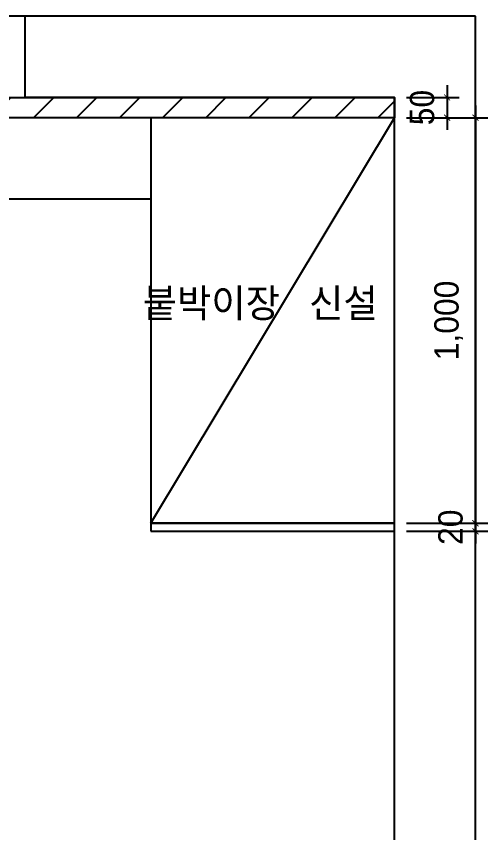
# Model space of a CAD drawing. Header units: inches. Extents: x 4000 to 56200, y 2703 to 36422.
# Drawn here: x 21065 to 22227, y 15692 to 17706 of the extents above; entities that cross this region are included whole.
import ezdxf

# ---------------------------------------------------------------- set-up
doc = ezdxf.new("R2010")
doc.units = ezdxf.units.IN
doc.header["$LTSCALE"] = 30
doc.header["$MEASUREMENT"] = 0
for name, color, linetype in [('0-ELC TEXT', 7, 'Continuous'), ('0-LINE', 7, 'Continuous'), ('03-WAL NEW', 3, 'Continuous'), ('06-C-천장', 4, 'Continuous'), ('06-FUR', 6, 'Continuous'), ('07-DIM', 5, 'Continuous'), ('도면층2', 2, 'Continuous'), ('도면층4', 4, 'Continuous')]:
    doc.layers.add(name, color=color, linetype=linetype)
doc.styles.add('HY 울릉도 L', font='')
doc.styles.get("Standard").update_dxf_attribs({"font": 'txt.shx', "bigfont": 'whgtxt.shx'})
doc.styles.get('HY 울릉도 L').set_extended_font_data('HY울릉도L')
doc.dimstyles.new('30-', dxfattribs={"dimscale": 30, "dimtxt": 2, "dimasz": 1, "dimexe": 1, "dimexo": 1, "dimgap": 1, "dimtad": 1, "dimdec": 0, "dimrnd": 0.05, "dimdsep": 46, "dimlunit": 6, "dimtxsty": 'HY 울릉도 L', "dimblk": 'ARCHTICK', "dimcen": 2.5, "dimdle": 1, "dimclrd": 133, "dimclre": 133, "dimclrt": 30, "dimadec": 0, "dimazin": 0, "dimtfac": 1, "dimtdec": 0, "dimtix": 1, "dimtmove": 2, "dimatfit": 3, "dimldrblk": 'ARCHTICK', "dimfxl": 1, "dimlwd": -1, "dimlwe": -1, "dimarcsym": 0})

# ---------------------------------------------------------------- blocks, each defined once
blk = doc.blocks.new('도남e편한108-1003')
at = {"layer": '도면층2'}
for p, q in [((25757.7, 36691.9), (24647.7, 36691.9)), ((24647.7, 36491.9), (24647.7, 36691.9)), ((25757.7, 31631.9), (25757.7, 36691.9)), ((25557.7, 36491.9), (24647.7, 36491.9)), ((25557.7, 31831.9), (25557.7, 36491.9))]:
    blk.add_line(p, q, dxfattribs=at)
at = {"layer": '도면층4'}
blk.add_lwpolyline([(22567.7, 36491.9), (24647.7, 36491.9), (24647.7, 36691.9), (22567.7, 36691.9)], close=True, dxfattribs=at)
blk = doc.blocks.new('_ARCHTICK')
at = {"color": 0, "linetype": 'ByBlock', "const_width": 0.075}
blk.add_lwpolyline([(-0.25, -0.25), (0.25, 0.25)], dxfattribs=at)
blk = doc.blocks.new('*D77')
at = {"layer": '07-DIM', "color": 133, "transparency": 16777216}
for p, q in [((22196.7, 17485.5), (22196.7, 16425.5)), ((22026.7, 17455.5), (22226.7, 17455.5)), ((22026.7, 16455.5), (22226.7, 16455.5))]:
    blk.add_line(p, q, dxfattribs=at)
at = {"layer": 'Defpoints', "color": 0, "transparency": 16777216}
for p in [(21996.7, 17455.5), (21996.7, 16455.5), (22196.7, 16455.5)]:
    blk.add_point(p, dxfattribs=at)
at = {"layer": '07-DIM', "color": 133, "transparency": 16777216, "xscale": 30, "yscale": 30, "zscale": 30}
for p, rotation in [((22196.7, 17455.5), 90), ((22196.7, 16455.5), 270)]:
    blk.add_blockref('_ARCHTICK', p, dxfattribs=dict(at, rotation=rotation))
at = {"layer": '07-DIM', "color": 30, "transparency": 16777216, "insert": (22130.7, 16955.5), "char_height": 60, "attachment_point": 5, "rotation": 90, "style": 'HY 울릉도 L'}
blk.add_mtext('1,000', dxfattribs=at)
blk = doc.blocks.new('*D78')
at = {"layer": '07-DIM', "color": 133, "transparency": 16777216}
for p, q in [((22196.7, 16485.5), (22196.7, 16405.5)), ((22026.7, 16455.5), (22226.7, 16455.5)), ((22026.7, 16435.5), (22226.7, 16435.5))]:
    blk.add_line(p, q, dxfattribs=at)
at = {"layer": 'Defpoints', "color": 0, "transparency": 16777216}
for p in [(21996.7, 16455.5), (21996.7, 16435.5), (22196.7, 16435.5)]:
    blk.add_point(p, dxfattribs=at)
at = {"layer": '07-DIM', "color": 133, "transparency": 16777216, "xscale": 30, "yscale": 30, "zscale": 30}
for p, rotation in [((22196.7, 16455.5), 270), ((22196.7, 16435.5), 90)]:
    blk.add_blockref('_ARCHTICK', p, dxfattribs=dict(at, rotation=rotation))
at = {"layer": '07-DIM', "color": 30, "transparency": 16777216, "insert": (22135.4, 16445.5), "char_height": 60, "attachment_point": 5, "rotation": 90, "style": 'HY 울릉도 L'}
blk.add_mtext('20', dxfattribs=at)
blk = doc.blocks.new('*D79')
at = {"layer": '07-DIM', "color": 133, "transparency": 16777216}
for p, q in [((22126.7, 17535.5), (22126.7, 17425.5)), ((22026.7, 17505.5), (22156.7, 17505.5)), ((22056.7, 17455.5), (22156.7, 17455.5))]:
    blk.add_line(p, q, dxfattribs=at)
at = {"layer": 'Defpoints', "color": 0, "transparency": 16777216}
for p in [(21996.7, 17505.5), (22026.7, 17455.5), (22126.7, 17455.5)]:
    blk.add_point(p, dxfattribs=at)
at = {"layer": '07-DIM', "color": 133, "transparency": 16777216, "xscale": 30, "yscale": 30, "zscale": 30}
for p, rotation in [((22126.7, 17505.5), 270), ((22126.7, 17455.5), 90)]:
    blk.add_blockref('_ARCHTICK', p, dxfattribs=dict(at, rotation=rotation))
at = {"layer": '07-DIM', "color": 30, "transparency": 16777216, "insert": (22065.3, 17480.5), "char_height": 60, "attachment_point": 5, "rotation": 90, "style": 'HY 울릉도 L'}
blk.add_mtext('50', dxfattribs=at)

msp = doc.modelspace()

# ---------------------------------------------------------------- hatches: boundary and pattern name
at = {"layer": '03-WAL NEW'}
h = msp.add_hatch(dxfattribs=at)
h.set_pattern_fill('ANSI31', color=256, scale=600)
h.set_pattern_definition([(45, (-3561, -18986.44), (-53.03301, 53.03301), [])])
h.paths.add_polyline_path([(19006.7, 17505.5), (21996.7, 17505.5), (21996.7, 17455.5), (19006.7, 17455.5)])

# ---------------------------------------------------------------- linework, layer by layer
at = {"layer": '0-LINE'}
msp.add_line((19006.7, 17255.5), (21396.7, 17255.5), dxfattribs=at)
at = {"layer": '03-WAL NEW'}
msp.add_lwpolyline([(19006.7, 17505.5), (21996.7, 17505.5), (21996.7, 17455.5), (19006.7, 17455.5)], close=True, dxfattribs=at)
at = {"layer": '06-FUR'}
msp.add_line((21396.7, 16455.5), (21996.7, 17455.5), dxfattribs=at)
for points in [[(21396.7, 16455.5), (21996.7, 16455.5), (21996.7, 17455.5), (21396.7, 17455.5)], [(21396.7, 16435.5), (21996.7, 16435.5), (21996.7, 16455.5), (21396.7, 16455.5)]]:
    msp.add_lwpolyline(points, close=True, dxfattribs=at)

# ---------------------------------------------------------------- block references
at = {"layer": '06-C-천장'}
msp.add_blockref('도남e편한108-1003', (-3561, -18986.4), dxfattribs=at)

# ---------------------------------------------------------------- texts
at = {"layer": '0-ELC TEXT'}
msp.add_text('붙박이장 신설', height=80, dxfattribs=at).set_placement((21376.5, 16955.4))

# ---------------------------------------------------------------- dimensions: what is measured, and where the dimension line sits
at = {"layer": '07-DIM'}
for base, p1, p2, picture, middle in [((22126.7, 17455.5), (21996.7, 17505.5), (22026.7, 17455.5), '*D79', (22065.3, 17480.5)), ((22196.7, 16455.5), (21996.7, 17455.5), (21996.7, 16455.5), '*D77', (22130.7, 16955.5)), ((22196.7, 16435.5), (21996.7, 16455.5), (21996.7, 16435.5), '*D78', (22135.4, 16445.5))]:
    dim = msp.add_linear_dim(base=base, p1=p1, p2=p2, angle=90, dimstyle='30-', dxfattribs=at)
    dim.commit()
    dim.dimension.update_dxf_attribs({"geometry": picture, "text_midpoint": middle})

doc.saveas('drawing.dxf')
